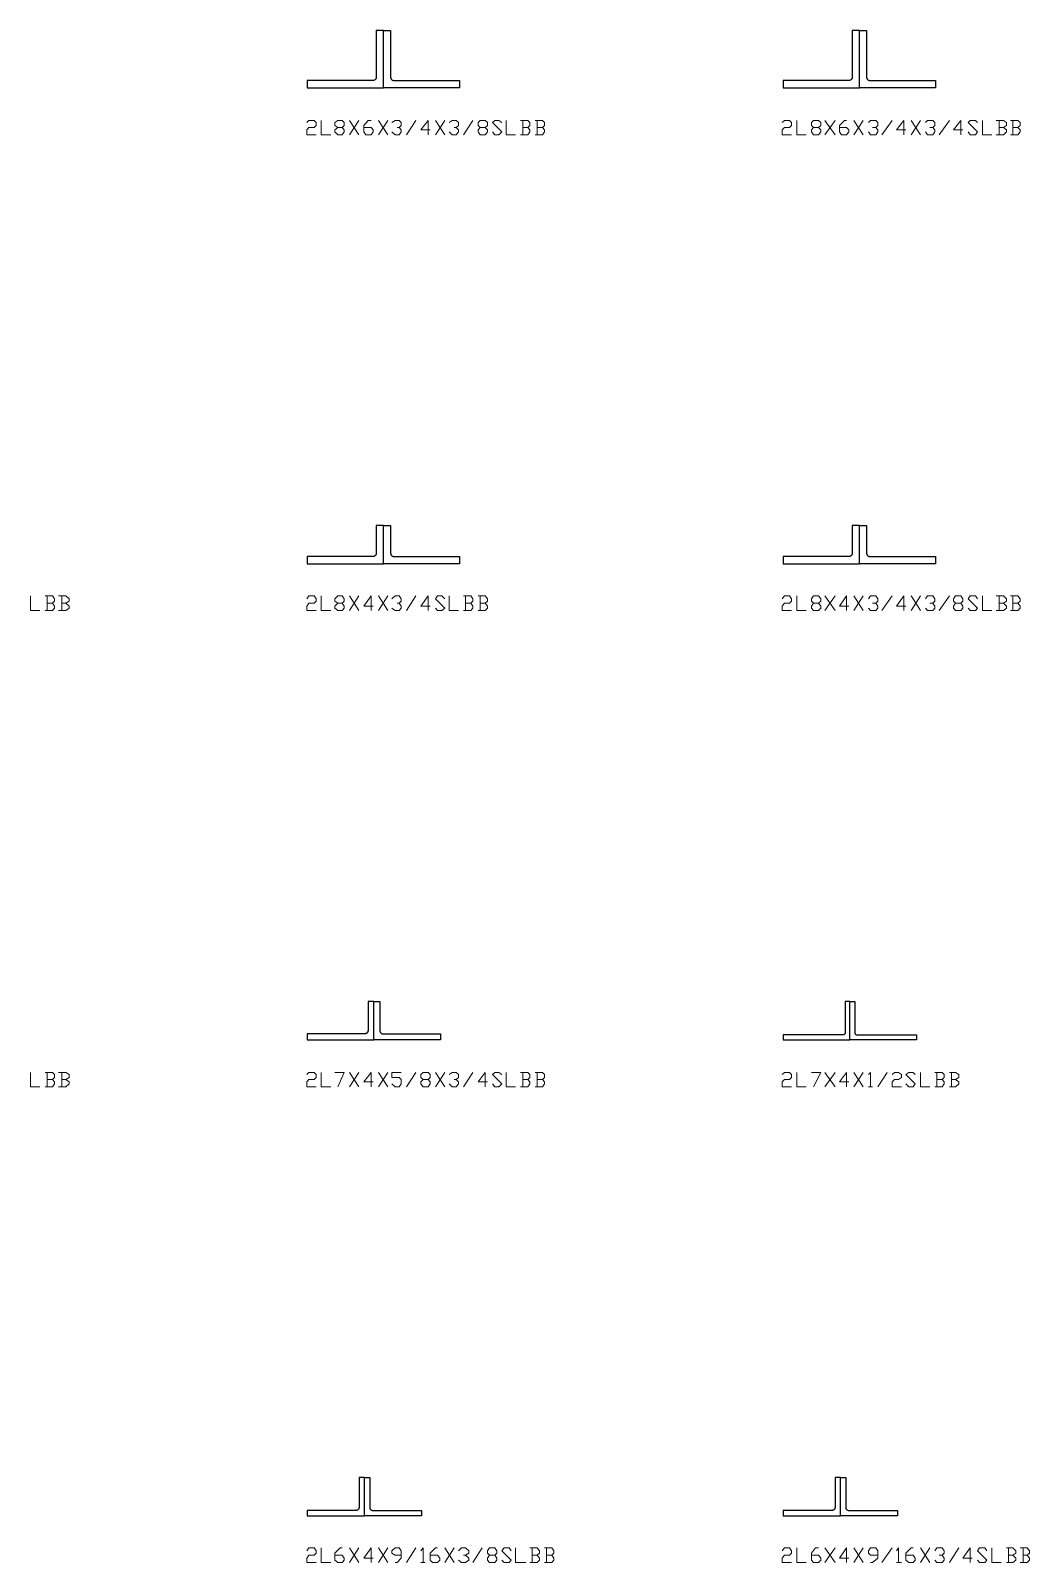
# Model space of a CAD drawing. Header units: inches. Extents: x 0 to 985, y -1555 to 12.
# Drawn here: x 870.9 to 975.8, y -1154.9 to -994 of the extents above; entities that cross this region are included whole.
import ezdxf

# ---------------------------------------------------------------- set-up
doc = ezdxf.new("R2010")
doc.units = ezdxf.units.IN
doc.header["$MEASUREMENT"] = 0
doc.layers.add('AISC_STEEL', color=7, linetype='Continuous')

msp = doc.modelspace()

# ---------------------------------------------------------------- linework, layer by layer
at = {"color": 3, "lineweight": 0}
for points in [[(899.95, -1003.65), (900.17, -1003.43), (900.71, -1003.43), (900.93, -1003.65), (900.93, -1003.98), (900.71, -1004.19), (900.17, -1004.19), (899.95, -1004.41), (899.95, -1004.96), (900.93, -1004.96)], [(901.47, -1003.43), (901.47, -1004.96), (902.46, -1004.96)], [(903.66, -1004.19), (903.87, -1004.41), (903.87, -1004.63), (903.66, -1004.96), (903.22, -1004.96), (902.89, -1004.63), (902.89, -1004.41), (903.22, -1004.19), (903.66, -1004.19), (903.87, -1003.98), (903.87, -1003.65), (903.66, -1003.43), (903.22, -1003.43), (902.89, -1003.65), (902.89, -1003.98), (903.22, -1004.19)], [(904.42, -1004.96), (905.4, -1003.43)], [(904.42, -1003.43), (905.4, -1004.96)], [(905.95, -1004.19), (906.71, -1004.19), (906.93, -1004.41), (906.93, -1004.63), (906.71, -1004.96), (906.16, -1004.96), (905.95, -1004.63), (905.95, -1003.98), (906.38, -1003.43), (906.71, -1003.43)], [(907.47, -1004.96), (908.45, -1003.43)], [(907.47, -1003.43), (908.45, -1004.96)], [(908.89, -1003.65), (909.22, -1003.43), (909.65, -1003.43), (909.87, -1003.65), (909.87, -1003.98), (909.65, -1004.19), (909.44, -1004.19)], [(910.42, -1004.96), (911.4, -1003.43)], [(912.92, -1004.41), (911.94, -1004.41), (912.71, -1003.43), (912.71, -1004.96)], [(913.47, -1004.96), (914.45, -1003.43)], [(913.47, -1003.43), (914.45, -1004.96)], [(914.89, -1003.65), (915.22, -1003.43), (915.65, -1003.43), (915.87, -1003.65), (915.87, -1003.98), (915.65, -1004.19), (915.43, -1004.19)], [(916.41, -1004.96), (917.4, -1003.43)], [(918.7, -1004.19), (918.92, -1004.41), (918.92, -1004.63), (918.7, -1004.96), (918.16, -1004.96), (917.94, -1004.63), (917.94, -1004.41), (918.16, -1004.19), (918.7, -1004.19), (918.92, -1003.98), (918.92, -1003.65), (918.7, -1003.43), (918.16, -1003.43), (917.94, -1003.65), (917.94, -1003.98), (918.16, -1004.19)], [(919.47, -1004.63), (919.69, -1004.96), (920.12, -1004.96), (920.45, -1004.63), (919.47, -1003.65), (919.69, -1003.43), (920.12, -1003.43), (920.45, -1003.65)], [(920.89, -1003.43), (920.89, -1004.96), (921.87, -1004.96)], [(923.18, -1004.19), (923.39, -1003.98), (923.39, -1003.65), (923.18, -1003.43), (922.41, -1003.43)], [(922.63, -1003.43), (922.63, -1004.96)], [(924.7, -1004.19), (924.92, -1003.98), (924.92, -1003.65), (924.7, -1003.43), (923.94, -1003.43)], [(924.16, -1003.43), (924.16, -1004.96)], [(949.89, -1003.65), (950.11, -1003.43), (950.66, -1003.43), (950.87, -1003.65), (950.87, -1003.98), (950.66, -1004.19), (950.11, -1004.19), (949.89, -1004.41), (949.89, -1004.96), (950.87, -1004.96)], [(951.42, -1003.43), (951.42, -1004.96), (952.4, -1004.96)], [(953.71, -1004.19), (953.93, -1004.41), (953.93, -1004.63), (953.71, -1004.96), (953.16, -1004.96), (952.95, -1004.63), (952.95, -1004.41), (953.16, -1004.19), (953.71, -1004.19), (953.93, -1003.98), (953.93, -1003.65), (953.71, -1003.43), (953.16, -1003.43), (952.95, -1003.65), (952.95, -1003.98), (953.16, -1004.19)], [(954.36, -1004.96), (955.45, -1003.43)], [(954.36, -1003.43), (955.45, -1004.96)], [(955.89, -1004.19), (956.65, -1004.19), (956.87, -1004.41), (956.87, -1004.63), (956.65, -1004.96), (956.11, -1004.96), (955.89, -1004.63), (955.89, -1003.98), (956.44, -1003.43), (956.65, -1003.43)], [(957.42, -1004.96), (958.4, -1003.43)], [(957.42, -1003.43), (958.4, -1004.96)], [(958.94, -1003.65), (959.16, -1003.43), (959.71, -1003.43), (959.93, -1003.65), (959.93, -1003.98), (959.71, -1004.19), (959.38, -1004.19)], [(960.36, -1004.96), (961.45, -1003.43)], [(962.87, -1004.41), (961.89, -1004.41), (962.65, -1003.43), (962.65, -1004.96)], [(963.42, -1004.96), (964.4, -1003.43)], [(963.42, -1003.43), (964.4, -1004.96)], [(964.94, -1003.65), (965.16, -1003.43), (965.71, -1003.43), (965.92, -1003.65), (965.92, -1003.98), (965.71, -1004.19), (965.38, -1004.19)], [(966.36, -1004.96), (967.45, -1003.43)], [(968.87, -1004.41), (967.89, -1004.41), (968.65, -1003.43), (968.65, -1004.96)], [(969.41, -1004.63), (969.63, -1004.96), (970.18, -1004.96), (970.4, -1004.63), (969.41, -1003.65), (969.63, -1003.43), (970.18, -1003.43), (970.4, -1003.65)], [(970.94, -1003.43), (970.94, -1004.96), (971.92, -1004.96)], [(973.12, -1004.19), (973.45, -1003.98), (973.45, -1003.65), (973.12, -1003.43), (972.36, -1003.43)], [(972.69, -1003.43), (972.69, -1004.96)], [(974.65, -1004.19), (974.87, -1003.98), (974.87, -1003.65), (974.65, -1003.43), (973.88, -1003.43)], [(974.1, -1003.43), (974.1, -1004.96)], [(909.65, -1004.19), (909.87, -1004.41), (909.87, -1004.63), (909.65, -1004.96), (909.22, -1004.96), (908.89, -1004.63)], [(915.65, -1004.19), (915.87, -1004.41), (915.87, -1004.63), (915.65, -1004.96), (915.22, -1004.96), (914.89, -1004.63)], [(922.41, -1004.96), (923.18, -1004.96), (923.39, -1004.63), (923.39, -1004.41), (923.18, -1004.19), (922.63, -1004.19)], [(923.94, -1004.96), (924.7, -1004.96), (924.92, -1004.63), (924.92, -1004.41), (924.7, -1004.19), (924.16, -1004.19)], [(959.71, -1004.19), (959.93, -1004.41), (959.93, -1004.63), (959.71, -1004.96), (959.16, -1004.96), (958.94, -1004.63)], [(965.71, -1004.19), (965.92, -1004.41), (965.92, -1004.63), (965.71, -1004.96), (965.16, -1004.96), (964.94, -1004.63)], [(972.36, -1004.96), (973.12, -1004.96), (973.45, -1004.63), (973.45, -1004.41), (973.12, -1004.19), (972.69, -1004.19)], [(973.88, -1004.96), (974.65, -1004.96), (974.87, -1004.63), (974.87, -1004.41), (974.65, -1004.19), (974.1, -1004.19)], [(870.94, -1053.38), (870.94, -1054.9), (871.92, -1054.9)], [(873.23, -1054.14), (873.45, -1053.92), (873.45, -1053.7), (873.23, -1053.38), (872.47, -1053.38)], [(872.68, -1053.38), (872.68, -1054.9)], [(874.65, -1054.14), (874.98, -1053.92), (874.98, -1053.7), (874.65, -1053.38), (873.88, -1053.38)], [(874.21, -1053.38), (874.21, -1054.9)], [(899.95, -1053.7), (900.17, -1053.38), (900.71, -1053.38), (900.93, -1053.7), (900.93, -1053.92), (900.71, -1054.14), (900.17, -1054.14), (899.95, -1054.47), (899.95, -1054.9), (900.93, -1054.9)], [(901.47, -1053.38), (901.47, -1054.9), (902.46, -1054.9)], [(903.66, -1054.14), (903.87, -1054.47), (903.87, -1054.68), (903.66, -1054.9), (903.22, -1054.9), (902.89, -1054.68), (902.89, -1054.47), (903.22, -1054.14), (903.66, -1054.14), (903.87, -1053.92), (903.87, -1053.7), (903.66, -1053.38), (903.22, -1053.38), (902.89, -1053.7), (902.89, -1053.92), (903.22, -1054.14)], [(904.42, -1054.9), (905.4, -1053.38)], [(904.42, -1053.38), (905.4, -1054.9)], [(906.93, -1054.47), (905.95, -1054.47), (906.71, -1053.38), (906.71, -1054.9)], [(907.47, -1054.9), (908.45, -1053.38)], [(907.47, -1053.38), (908.45, -1054.9)], [(908.89, -1053.7), (909.22, -1053.38), (909.65, -1053.38), (909.87, -1053.7), (909.87, -1053.92), (909.65, -1054.14), (909.44, -1054.14)], [(910.42, -1054.9), (911.4, -1053.38)], [(912.92, -1054.47), (911.94, -1054.47), (912.71, -1053.38), (912.71, -1054.9)], [(913.47, -1054.68), (913.69, -1054.9), (914.12, -1054.9), (914.45, -1054.68), (913.47, -1053.7), (913.69, -1053.38), (914.12, -1053.38), (914.45, -1053.7)], [(914.89, -1053.38), (914.89, -1054.9), (915.87, -1054.9)], [(917.18, -1054.14), (917.4, -1053.92), (917.4, -1053.7), (917.18, -1053.38), (916.41, -1053.38)], [(916.63, -1053.38), (916.63, -1054.9)], [(918.7, -1054.14), (918.92, -1053.92), (918.92, -1053.7), (918.7, -1053.38), (917.94, -1053.38)], [(918.16, -1053.38), (918.16, -1054.9)], [(949.89, -1053.7), (950.11, -1053.38), (950.66, -1053.38), (950.87, -1053.7), (950.87, -1053.92), (950.66, -1054.14), (950.11, -1054.14), (949.89, -1054.47), (949.89, -1054.9), (950.87, -1054.9)], [(951.42, -1053.38), (951.42, -1054.9), (952.4, -1054.9)], [(953.71, -1054.14), (953.93, -1054.47), (953.93, -1054.68), (953.71, -1054.9), (953.16, -1054.9), (952.95, -1054.68), (952.95, -1054.47), (953.16, -1054.14), (953.71, -1054.14), (953.93, -1053.92), (953.93, -1053.7), (953.71, -1053.38), (953.16, -1053.38), (952.95, -1053.7), (952.95, -1053.92), (953.16, -1054.14)], [(954.36, -1054.9), (955.45, -1053.38)], [(954.36, -1053.38), (955.45, -1054.9)], [(956.87, -1054.47), (955.89, -1054.47), (956.65, -1053.38), (956.65, -1054.9)], [(957.42, -1054.9), (958.4, -1053.38)], [(957.42, -1053.38), (958.4, -1054.9)], [(958.94, -1053.7), (959.16, -1053.38), (959.71, -1053.38), (959.93, -1053.7), (959.93, -1053.92), (959.71, -1054.14), (959.38, -1054.14)], [(960.36, -1054.9), (961.45, -1053.38)], [(962.87, -1054.47), (961.89, -1054.47), (962.65, -1053.38), (962.65, -1054.9)], [(963.42, -1054.9), (964.4, -1053.38)], [(963.42, -1053.38), (964.4, -1054.9)], [(964.94, -1053.7), (965.16, -1053.38), (965.71, -1053.38), (965.92, -1053.7), (965.92, -1053.92), (965.71, -1054.14), (965.38, -1054.14)], [(966.36, -1054.9), (967.45, -1053.38)], [(968.65, -1054.14), (968.87, -1054.47), (968.87, -1054.68), (968.65, -1054.9), (968.1, -1054.9), (967.89, -1054.68), (967.89, -1054.47), (968.1, -1054.14), (968.65, -1054.14), (968.87, -1053.92), (968.87, -1053.7), (968.65, -1053.38), (968.1, -1053.38), (967.89, -1053.7), (967.89, -1053.92), (968.1, -1054.14)], [(969.41, -1054.68), (969.63, -1054.9), (970.18, -1054.9), (970.4, -1054.68), (969.41, -1053.7), (969.63, -1053.38), (970.18, -1053.38), (970.4, -1053.7)], [(970.94, -1053.38), (970.94, -1054.9), (971.92, -1054.9)], [(973.12, -1054.14), (973.45, -1053.92), (973.45, -1053.7), (973.12, -1053.38), (972.36, -1053.38)], [(972.69, -1053.38), (972.69, -1054.9)], [(974.65, -1054.14), (974.87, -1053.92), (974.87, -1053.7), (974.65, -1053.38), (973.88, -1053.38)], [(974.1, -1053.38), (974.1, -1054.9)], [(872.47, -1054.9), (873.23, -1054.9), (873.45, -1054.68), (873.45, -1054.47), (873.23, -1054.14), (872.68, -1054.14)], [(873.88, -1054.9), (874.65, -1054.9), (874.98, -1054.68), (874.98, -1054.47), (874.65, -1054.14), (874.21, -1054.14)], [(909.65, -1054.14), (909.87, -1054.47), (909.87, -1054.68), (909.65, -1054.9), (909.22, -1054.9), (908.89, -1054.68)], [(916.41, -1054.9), (917.18, -1054.9), (917.4, -1054.68), (917.4, -1054.47), (917.18, -1054.14), (916.63, -1054.14)], [(917.94, -1054.9), (918.7, -1054.9), (918.92, -1054.68), (918.92, -1054.47), (918.7, -1054.14), (918.16, -1054.14)], [(959.71, -1054.14), (959.93, -1054.47), (959.93, -1054.68), (959.71, -1054.9), (959.16, -1054.9), (958.94, -1054.68)], [(965.71, -1054.14), (965.92, -1054.47), (965.92, -1054.68), (965.71, -1054.9), (965.16, -1054.9), (964.94, -1054.68)], [(972.36, -1054.9), (973.12, -1054.9), (973.45, -1054.68), (973.45, -1054.47), (973.12, -1054.14), (972.69, -1054.14)], [(973.88, -1054.9), (974.65, -1054.9), (974.87, -1054.68), (974.87, -1054.47), (974.65, -1054.14), (974.1, -1054.14)], [(870.94, -1103.43), (870.94, -1104.96), (871.92, -1104.96)], [(873.23, -1104.19), (873.45, -1103.98), (873.45, -1103.65), (873.23, -1103.43), (872.47, -1103.43)], [(872.68, -1103.43), (872.68, -1104.96)], [(874.65, -1104.19), (874.98, -1103.98), (874.98, -1103.65), (874.65, -1103.43), (873.88, -1103.43)], [(874.21, -1103.43), (874.21, -1104.96)], [(899.95, -1103.65), (900.17, -1103.43), (900.71, -1103.43), (900.93, -1103.65), (900.93, -1103.98), (900.71, -1104.19), (900.17, -1104.19), (899.95, -1104.41), (899.95, -1104.96), (900.93, -1104.96)], [(901.47, -1103.43), (901.47, -1104.96), (902.46, -1104.96)], [(902.89, -1103.43), (903.87, -1103.43), (903.22, -1104.96)], [(904.42, -1104.96), (905.4, -1103.43)], [(904.42, -1103.43), (905.4, -1104.96)], [(906.93, -1104.41), (905.95, -1104.41), (906.71, -1103.43), (906.71, -1104.96)], [(907.47, -1104.96), (908.45, -1103.43)], [(907.47, -1103.43), (908.45, -1104.96)], [(908.89, -1104.63), (909.22, -1104.96), (909.65, -1104.96), (909.87, -1104.63), (909.87, -1104.19), (909.65, -1103.98), (908.89, -1103.98), (908.89, -1103.43), (909.87, -1103.43)], [(910.42, -1104.96), (911.4, -1103.43)], [(912.71, -1104.19), (912.92, -1104.41), (912.92, -1104.63), (912.71, -1104.96), (912.16, -1104.96), (911.94, -1104.63), (911.94, -1104.41), (912.16, -1104.19), (912.71, -1104.19), (912.92, -1103.98), (912.92, -1103.65), (912.71, -1103.43), (912.16, -1103.43), (911.94, -1103.65), (911.94, -1103.98), (912.16, -1104.19)], [(913.47, -1104.96), (914.45, -1103.43)], [(913.47, -1103.43), (914.45, -1104.96)], [(914.89, -1103.65), (915.22, -1103.43), (915.65, -1103.43), (915.87, -1103.65), (915.87, -1103.98), (915.65, -1104.19), (915.43, -1104.19)], [(916.41, -1104.96), (917.4, -1103.43)], [(918.92, -1104.41), (917.94, -1104.41), (918.7, -1103.43), (918.7, -1104.96)], [(919.47, -1104.63), (919.69, -1104.96), (920.12, -1104.96), (920.45, -1104.63), (919.47, -1103.65), (919.69, -1103.43), (920.12, -1103.43), (920.45, -1103.65)], [(920.89, -1103.43), (920.89, -1104.96), (921.87, -1104.96)], [(923.18, -1104.19), (923.39, -1103.98), (923.39, -1103.65), (923.18, -1103.43), (922.41, -1103.43)], [(922.63, -1103.43), (922.63, -1104.96)], [(924.7, -1104.19), (924.92, -1103.98), (924.92, -1103.65), (924.7, -1103.43), (923.94, -1103.43)], [(924.16, -1103.43), (924.16, -1104.96)], [(949.89, -1103.65), (950.11, -1103.43), (950.66, -1103.43), (950.87, -1103.65), (950.87, -1103.98), (950.66, -1104.19), (950.11, -1104.19), (949.89, -1104.41), (949.89, -1104.96), (950.87, -1104.96)], [(951.42, -1103.43), (951.42, -1104.96), (952.4, -1104.96)], [(952.95, -1103.43), (953.93, -1103.43), (953.16, -1104.96)], [(954.36, -1104.96), (955.45, -1103.43)], [(954.36, -1103.43), (955.45, -1104.96)], [(956.87, -1104.41), (955.89, -1104.41), (956.65, -1103.43), (956.65, -1104.96)], [(957.42, -1104.96), (958.4, -1103.43)], [(957.42, -1103.43), (958.4, -1104.96)], [(958.94, -1103.65), (959.16, -1103.43), (959.16, -1104.96)], [(959.93, -1104.96), (960.91, -1103.43)], [(961.45, -1103.65), (961.67, -1103.43), (962.11, -1103.43), (962.43, -1103.65), (962.43, -1103.98), (962.11, -1104.19), (961.67, -1104.19), (961.45, -1104.41), (961.45, -1104.96), (962.43, -1104.96)], [(962.87, -1104.63), (963.2, -1104.96), (963.63, -1104.96), (963.85, -1104.63), (962.87, -1103.65), (963.2, -1103.43), (963.63, -1103.43), (963.85, -1103.65)], [(964.4, -1103.43), (964.4, -1104.96), (965.38, -1104.96)], [(966.69, -1104.19), (966.91, -1103.98), (966.91, -1103.65), (966.69, -1103.43), (965.92, -1103.43)], [(966.14, -1103.43), (966.14, -1104.96)], [(968.1, -1104.19), (968.43, -1103.98), (968.43, -1103.65), (968.1, -1103.43), (967.45, -1103.43)], [(967.67, -1103.43), (967.67, -1104.96)], [(872.47, -1104.96), (873.23, -1104.96), (873.45, -1104.63), (873.45, -1104.41), (873.23, -1104.19), (872.68, -1104.19)], [(873.88, -1104.96), (874.65, -1104.96), (874.98, -1104.63), (874.98, -1104.41), (874.65, -1104.19), (874.21, -1104.19)], [(915.65, -1104.19), (915.87, -1104.41), (915.87, -1104.63), (915.65, -1104.96), (915.22, -1104.96), (914.89, -1104.63)], [(922.41, -1104.96), (923.18, -1104.96), (923.39, -1104.63), (923.39, -1104.41), (923.18, -1104.19), (922.63, -1104.19)], [(923.94, -1104.96), (924.7, -1104.96), (924.92, -1104.63), (924.92, -1104.41), (924.7, -1104.19), (924.16, -1104.19)], [(958.94, -1104.96), (959.38, -1104.96)], [(965.92, -1104.96), (966.69, -1104.96), (966.91, -1104.63), (966.91, -1104.41), (966.69, -1104.19), (966.14, -1104.19)], [(967.45, -1104.96), (968.1, -1104.96), (968.43, -1104.63), (968.43, -1104.41), (968.1, -1104.19), (967.67, -1104.19)], [(899.95, -1153.7), (900.17, -1153.38), (900.71, -1153.38), (900.93, -1153.7), (900.93, -1153.92), (900.71, -1154.14), (900.17, -1154.14), (899.95, -1154.47), (899.95, -1154.9), (900.93, -1154.9)], [(901.47, -1153.38), (901.47, -1154.9), (902.46, -1154.9)], [(902.89, -1154.14), (903.66, -1154.14), (903.87, -1154.47), (903.87, -1154.68), (903.66, -1154.9), (903.22, -1154.9), (902.89, -1154.68), (902.89, -1153.92), (903.44, -1153.38), (903.66, -1153.38)], [(904.42, -1154.9), (905.4, -1153.38)], [(904.42, -1153.38), (905.4, -1154.9)], [(906.93, -1154.47), (905.95, -1154.47), (906.71, -1153.38), (906.71, -1154.9)], [(907.47, -1154.9), (908.45, -1153.38)], [(907.47, -1153.38), (908.45, -1154.9)], [(909.22, -1154.9), (909.44, -1154.9), (909.87, -1154.47), (909.87, -1153.7), (909.65, -1153.38), (909.22, -1153.38), (908.89, -1153.7), (908.89, -1153.92), (909.22, -1154.14), (909.87, -1154.14)], [(910.42, -1154.9), (911.4, -1153.38)], [(911.94, -1153.7), (912.16, -1153.38), (912.16, -1154.9)], [(912.92, -1154.14), (913.69, -1154.14), (913.91, -1154.47), (913.91, -1154.68), (913.69, -1154.9), (913.14, -1154.9), (912.92, -1154.68), (912.92, -1153.92), (913.47, -1153.38), (913.69, -1153.38)], [(914.45, -1154.9), (915.43, -1153.38)], [(914.45, -1153.38), (915.43, -1154.9)], [(915.87, -1153.7), (916.2, -1153.38), (916.63, -1153.38), (916.96, -1153.7), (916.96, -1153.92), (916.63, -1154.14), (916.41, -1154.14)], [(917.4, -1154.9), (918.38, -1153.38)], [(919.69, -1154.14), (919.9, -1154.47), (919.9, -1154.68), (919.69, -1154.9), (919.14, -1154.9), (918.92, -1154.68), (918.92, -1154.47), (919.14, -1154.14), (919.69, -1154.14), (919.9, -1153.92), (919.9, -1153.7), (919.69, -1153.38), (919.14, -1153.38), (918.92, -1153.7), (918.92, -1153.92), (919.14, -1154.14)], [(920.45, -1154.68), (920.67, -1154.9), (921.21, -1154.9), (921.43, -1154.68), (920.45, -1153.7), (920.67, -1153.38), (921.21, -1153.38), (921.43, -1153.7)], [(921.87, -1153.38), (921.87, -1154.9), (922.96, -1154.9)], [(924.16, -1154.14), (924.38, -1153.92), (924.38, -1153.7), (924.16, -1153.38), (923.39, -1153.38)], [(923.61, -1153.38), (923.61, -1154.9)], [(925.68, -1154.14), (925.9, -1153.92), (925.9, -1153.7), (925.68, -1153.38), (924.92, -1153.38)], [(925.14, -1153.38), (925.14, -1154.9)], [(949.89, -1153.7), (950.11, -1153.38), (950.66, -1153.38), (950.87, -1153.7), (950.87, -1153.92), (950.66, -1154.14), (950.11, -1154.14), (949.89, -1154.47), (949.89, -1154.9), (950.87, -1154.9)], [(951.42, -1153.38), (951.42, -1154.9), (952.4, -1154.9)], [(952.95, -1154.14), (953.71, -1154.14), (953.93, -1154.47), (953.93, -1154.68), (953.71, -1154.9), (953.16, -1154.9), (952.95, -1154.68), (952.95, -1153.92), (953.38, -1153.38), (953.71, -1153.38)], [(954.36, -1154.9), (955.45, -1153.38)], [(954.36, -1153.38), (955.45, -1154.9)], [(956.87, -1154.47), (955.89, -1154.47), (956.65, -1153.38), (956.65, -1154.9)], [(957.42, -1154.9), (958.4, -1153.38)], [(957.42, -1153.38), (958.4, -1154.9)], [(959.16, -1154.9), (959.38, -1154.9), (959.93, -1154.47), (959.93, -1153.7), (959.71, -1153.38), (959.16, -1153.38), (958.94, -1153.7), (958.94, -1153.92), (959.16, -1154.14), (959.93, -1154.14)], [(960.36, -1154.9), (961.45, -1153.38)], [(961.89, -1153.7), (962.11, -1153.38), (962.11, -1154.9)], [(962.87, -1154.14), (963.63, -1154.14), (963.85, -1154.47), (963.85, -1154.68), (963.63, -1154.9), (963.2, -1154.9), (962.87, -1154.68), (962.87, -1153.92), (963.42, -1153.38), (963.63, -1153.38)], [(964.4, -1154.9), (965.38, -1153.38)], [(964.4, -1153.38), (965.38, -1154.9)], [(965.92, -1153.7), (966.14, -1153.38), (966.69, -1153.38), (966.91, -1153.7), (966.91, -1153.92), (966.69, -1154.14), (966.36, -1154.14)], [(967.45, -1154.9), (968.43, -1153.38)], [(969.85, -1154.47), (968.87, -1154.47), (969.63, -1153.38), (969.63, -1154.9)], [(970.4, -1154.68), (970.61, -1154.9), (971.16, -1154.9), (971.38, -1154.68), (970.4, -1153.7), (970.61, -1153.38), (971.16, -1153.38), (971.38, -1153.7)], [(971.92, -1153.38), (971.92, -1154.9), (972.9, -1154.9)], [(974.1, -1154.14), (974.43, -1153.92), (974.43, -1153.7), (974.1, -1153.38), (973.45, -1153.38)], [(973.67, -1153.38), (973.67, -1154.9)], [(975.63, -1154.14), (975.85, -1153.92), (975.85, -1153.7), (975.63, -1153.38), (974.87, -1153.38)], [(975.19, -1153.38), (975.19, -1154.9)], [(911.94, -1154.9), (912.38, -1154.9)], [(916.63, -1154.14), (916.96, -1154.47), (916.96, -1154.68), (916.63, -1154.9), (916.2, -1154.9), (915.87, -1154.68)], [(923.39, -1154.9), (924.16, -1154.9), (924.38, -1154.68), (924.38, -1154.47), (924.16, -1154.14), (923.61, -1154.14)], [(924.92, -1154.9), (925.68, -1154.9), (925.9, -1154.68), (925.9, -1154.47), (925.68, -1154.14), (925.14, -1154.14)], [(961.89, -1154.9), (962.43, -1154.9)], [(966.69, -1154.14), (966.91, -1154.47), (966.91, -1154.68), (966.69, -1154.9), (966.14, -1154.9), (965.92, -1154.68)], [(973.45, -1154.9), (974.1, -1154.9), (974.43, -1154.68), (974.43, -1154.47), (974.1, -1154.14), (973.67, -1154.14)], [(974.87, -1154.9), (975.63, -1154.9), (975.85, -1154.68), (975.85, -1154.47), (975.63, -1154.14), (975.19, -1154.14)]]:
    msp.add_lwpolyline(points, dxfattribs=at)
at = {"layer": 'AISC_STEEL'}
for points in [[(900, -1000), (908, -1000), (908, -994), (907.25, -994), (907.25, -998.88), (907.25, -998.9), (907.25, -998.93), (907.24, -998.96), (907.23, -998.99), (907.22, -999.02), (907.21, -999.05), (907.19, -999.07), (907.18, -999.1), (907.16, -999.12), (907.14, -999.14), (907.12, -999.16), (907.1, -999.18), (907.07, -999.19), (907.05, -999.21), (907.02, -999.22), (906.99, -999.23), (906.96, -999.24), (906.93, -999.25), (906.9, -999.25), (906.88, -999.25), (900, -999.25)], [(916, -1000), (908, -1000), (908, -994), (908.75, -994), (908.75, -998.88), (908.75, -998.9), (908.75, -998.93), (908.76, -998.96), (908.77, -998.99), (908.78, -999.02), (908.79, -999.05), (908.81, -999.07), (908.82, -999.1), (908.84, -999.12), (908.86, -999.14), (908.88, -999.16), (908.9, -999.18), (908.93, -999.19), (908.95, -999.21), (908.98, -999.22), (909.01, -999.23), (909.04, -999.24), (909.07, -999.25), (909.1, -999.25), (909.12, -999.25), (916, -999.25)], [(950, -1000), (958, -1000), (958, -994), (957.25, -994), (957.25, -998.88), (957.25, -998.9), (957.25, -998.93), (957.24, -998.96), (957.23, -998.99), (957.22, -999.02), (957.21, -999.05), (957.19, -999.07), (957.18, -999.1), (957.16, -999.12), (957.14, -999.14), (957.12, -999.16), (957.1, -999.18), (957.07, -999.19), (957.05, -999.21), (957.02, -999.22), (956.99, -999.23), (956.96, -999.24), (956.93, -999.25), (956.9, -999.25), (956.88, -999.25), (950, -999.25)], [(966, -1000), (958, -1000), (958, -994), (958.75, -994), (958.75, -998.88), (958.75, -998.9), (958.75, -998.93), (958.76, -998.96), (958.77, -998.99), (958.78, -999.02), (958.79, -999.05), (958.81, -999.07), (958.82, -999.1), (958.84, -999.12), (958.86, -999.14), (958.88, -999.16), (958.9, -999.18), (958.93, -999.19), (958.95, -999.21), (958.98, -999.22), (959.01, -999.23), (959.04, -999.24), (959.07, -999.25), (959.1, -999.25), (959.12, -999.25), (966, -999.25)], [(900, -1050), (908, -1050), (908, -1046), (907.25, -1046), (907.25, -1048.88), (907.25, -1048.9), (907.25, -1048.93), (907.24, -1048.96), (907.23, -1048.99), (907.22, -1049.02), (907.21, -1049.05), (907.19, -1049.07), (907.18, -1049.1), (907.16, -1049.12), (907.14, -1049.14), (907.12, -1049.16), (907.1, -1049.18), (907.07, -1049.19), (907.05, -1049.21), (907.02, -1049.22), (906.99, -1049.23), (906.96, -1049.24), (906.93, -1049.25), (906.9, -1049.25), (906.88, -1049.25), (900, -1049.25)], [(916, -1050), (908, -1050), (908, -1046), (908.75, -1046), (908.75, -1048.88), (908.75, -1048.9), (908.75, -1048.93), (908.76, -1048.96), (908.77, -1048.99), (908.78, -1049.02), (908.79, -1049.05), (908.81, -1049.07), (908.82, -1049.1), (908.84, -1049.12), (908.86, -1049.14), (908.88, -1049.16), (908.9, -1049.18), (908.93, -1049.19), (908.95, -1049.21), (908.98, -1049.22), (909.01, -1049.23), (909.04, -1049.24), (909.07, -1049.25), (909.1, -1049.25), (909.12, -1049.25), (916, -1049.25)], [(950, -1050), (958, -1050), (958, -1046), (957.25, -1046), (957.25, -1048.88), (957.25, -1048.9), (957.25, -1048.93), (957.24, -1048.96), (957.23, -1048.99), (957.22, -1049.02), (957.21, -1049.05), (957.19, -1049.07), (957.18, -1049.1), (957.16, -1049.12), (957.14, -1049.14), (957.12, -1049.16), (957.1, -1049.18), (957.07, -1049.19), (957.05, -1049.21), (957.02, -1049.22), (956.99, -1049.23), (956.96, -1049.24), (956.93, -1049.25), (956.9, -1049.25), (956.88, -1049.25), (950, -1049.25)], [(966, -1050), (958, -1050), (958, -1046), (958.75, -1046), (958.75, -1048.88), (958.75, -1048.9), (958.75, -1048.93), (958.76, -1048.96), (958.77, -1048.99), (958.78, -1049.02), (958.79, -1049.05), (958.81, -1049.07), (958.82, -1049.1), (958.84, -1049.12), (958.86, -1049.14), (958.88, -1049.16), (958.9, -1049.18), (958.93, -1049.19), (958.95, -1049.21), (958.98, -1049.22), (959.01, -1049.23), (959.04, -1049.24), (959.07, -1049.25), (959.1, -1049.25), (959.12, -1049.25), (966, -1049.25)], [(900, -1100), (907, -1100), (907, -1096), (906.38, -1096), (906.38, -1099.06), (906.37, -1099.09), (906.37, -1099.12), (906.36, -1099.15), (906.35, -1099.18), (906.34, -1099.2), (906.33, -1099.23), (906.31, -1099.25), (906.29, -1099.27), (906.27, -1099.29), (906.25, -1099.31), (906.23, -1099.33), (906.2, -1099.34), (906.18, -1099.35), (906.15, -1099.36), (906.12, -1099.37), (906.09, -1099.37), (906.06, -1099.38), (900, -1099.38)], [(914, -1100), (907, -1100), (907, -1096), (907.62, -1096), (907.62, -1099.06), (907.63, -1099.09), (907.63, -1099.12), (907.64, -1099.15), (907.65, -1099.18), (907.66, -1099.2), (907.67, -1099.23), (907.69, -1099.25), (907.71, -1099.27), (907.73, -1099.29), (907.75, -1099.31), (907.77, -1099.33), (907.8, -1099.34), (907.82, -1099.35), (907.85, -1099.36), (907.88, -1099.37), (907.91, -1099.37), (907.94, -1099.38), (914, -1099.38)], [(950, -1100), (957, -1100), (957, -1096), (956.5, -1096), (956.5, -1099.25), (956.5, -1099.28), (956.49, -1099.31), (956.49, -1099.33), (956.48, -1099.36), (956.46, -1099.38), (956.45, -1099.41), (956.43, -1099.43), (956.41, -1099.45), (956.38, -1099.46), (956.36, -1099.48), (956.33, -1099.49), (956.31, -1099.49), (956.28, -1099.5), (956.25, -1099.5), (950, -1099.5)], [(964, -1100), (957, -1100), (957, -1096), (957.5, -1096), (957.5, -1099.25), (957.5, -1099.28), (957.51, -1099.31), (957.51, -1099.33), (957.52, -1099.36), (957.54, -1099.38), (957.55, -1099.41), (957.57, -1099.43), (957.59, -1099.45), (957.62, -1099.46), (957.64, -1099.48), (957.67, -1099.49), (957.69, -1099.49), (957.72, -1099.5), (957.75, -1099.5), (964, -1099.5)], [(900, -1150), (906, -1150), (906, -1146), (905.44, -1146), (905.44, -1149.16), (905.44, -1149.18), (905.43, -1149.21), (905.42, -1149.24), (905.41, -1149.27), (905.4, -1149.3), (905.38, -1149.32), (905.36, -1149.34), (905.34, -1149.36), (905.32, -1149.38), (905.3, -1149.4), (905.27, -1149.41), (905.24, -1149.42), (905.21, -1149.43), (905.18, -1149.44), (905.16, -1149.44), (900, -1149.44)], [(912, -1150), (906, -1150), (906, -1146), (906.56, -1146), (906.56, -1149.16), (906.56, -1149.18), (906.57, -1149.21), (906.58, -1149.24), (906.59, -1149.27), (906.6, -1149.3), (906.62, -1149.32), (906.64, -1149.34), (906.66, -1149.36), (906.68, -1149.38), (906.7, -1149.4), (906.73, -1149.41), (906.76, -1149.42), (906.79, -1149.43), (906.82, -1149.44), (906.84, -1149.44), (912, -1149.44)], [(950, -1150), (956, -1150), (956, -1146), (955.44, -1146), (955.44, -1149.16), (955.44, -1149.18), (955.43, -1149.21), (955.42, -1149.24), (955.41, -1149.27), (955.4, -1149.3), (955.38, -1149.32), (955.36, -1149.34), (955.34, -1149.36), (955.32, -1149.38), (955.3, -1149.4), (955.27, -1149.41), (955.24, -1149.42), (955.21, -1149.43), (955.18, -1149.44), (955.16, -1149.44), (950, -1149.44)], [(962, -1150), (956, -1150), (956, -1146), (956.56, -1146), (956.56, -1149.16), (956.56, -1149.18), (956.57, -1149.21), (956.58, -1149.24), (956.59, -1149.27), (956.6, -1149.3), (956.62, -1149.32), (956.64, -1149.34), (956.66, -1149.36), (956.68, -1149.38), (956.7, -1149.4), (956.73, -1149.41), (956.76, -1149.42), (956.79, -1149.43), (956.82, -1149.44), (956.84, -1149.44), (962, -1149.44)]]:
    msp.add_lwpolyline(points, close=True, dxfattribs=at)

doc.saveas('drawing.dxf')
